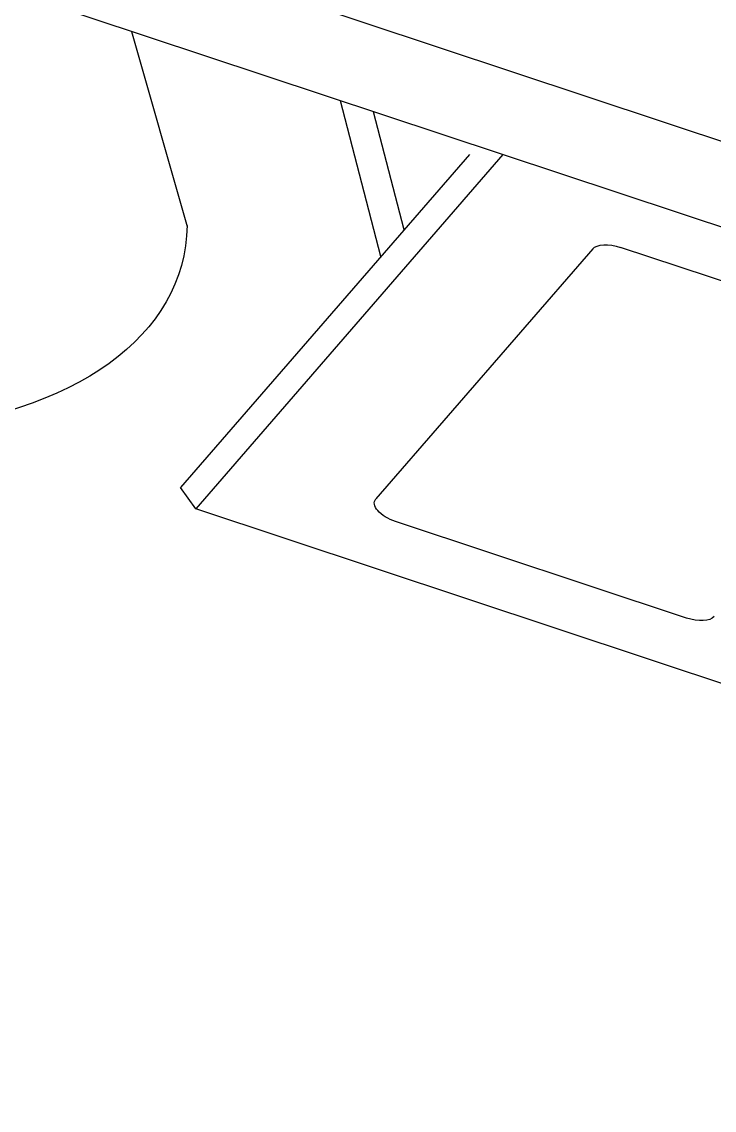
# Model space of a CAD drawing. Header units: millimetres. Extents: x -36495272392165 to 352544598049420, y -228287860276617 to 83349.
# Drawn here: x 315835559756516 to 318686306088406, y -116320620008877 to -111841290446106 of the extents above; entities that cross this region are included whole.
import ezdxf

# ---------------------------------------------------------------- set-up
doc = ezdxf.new("R2010")
doc.units = ezdxf.units.MM
doc.header["$MEASUREMENT"] = 0

# ---------------------------------------------------------------- blocks, each defined once
blk = doc.blocks.new('working_place (2)')
for p, q in [((19282.42, 994), (19277.43, 986.54)), ((19426.06, 994), (19282.42, 994)), ((19324.91, 781.67), (19282.42, 994)), ((19317.42, 786.69), (19277.43, 986.54)), ((19400.48, 969.04), (19328.17, 969.04)), ((19352.05, 811.66), (19322.05, 961.57)), ((19232.59, 781.67), (19259.5, 863.85)), ((19305.17, 847.92), (19284.55, 781.67)), ((19308.38, 831.9), (19292.74, 781.67)), ((19430.48, 806.64), (19358.17, 806.64)), ((20040.72, 781.67), (18576.39, 781.67)), ((20040.72, 741.67), (18570.37, 741.67))]:
    blk.add_line(p, q)
for centre, radius, start, end in [((19100.34, 886.82), 160.84, 351.6251, 46.7661), ((19328.17, 962.8), 6.24, 90, 191.3154), ((19400.48, 962.8), 6.24, 11.3154, 90), ((19358.17, 812.88), 6.24, 191.3154, 270)]:
    blk.add_arc(centre, radius, start, end)

msp = doc.modelspace()

# ---------------------------------------------------------------- block references
at = {"color": 7, "xscale": -17440635077.23526, "yscale": 8388791957.977852, "zscale": 17440635077.23526, "rotation": 161.6396296788874}
msp.add_blockref('working_place (2)', (-18538461.3, -8837506.7), dxfattribs=at)

doc.saveas('drawing.dxf')
